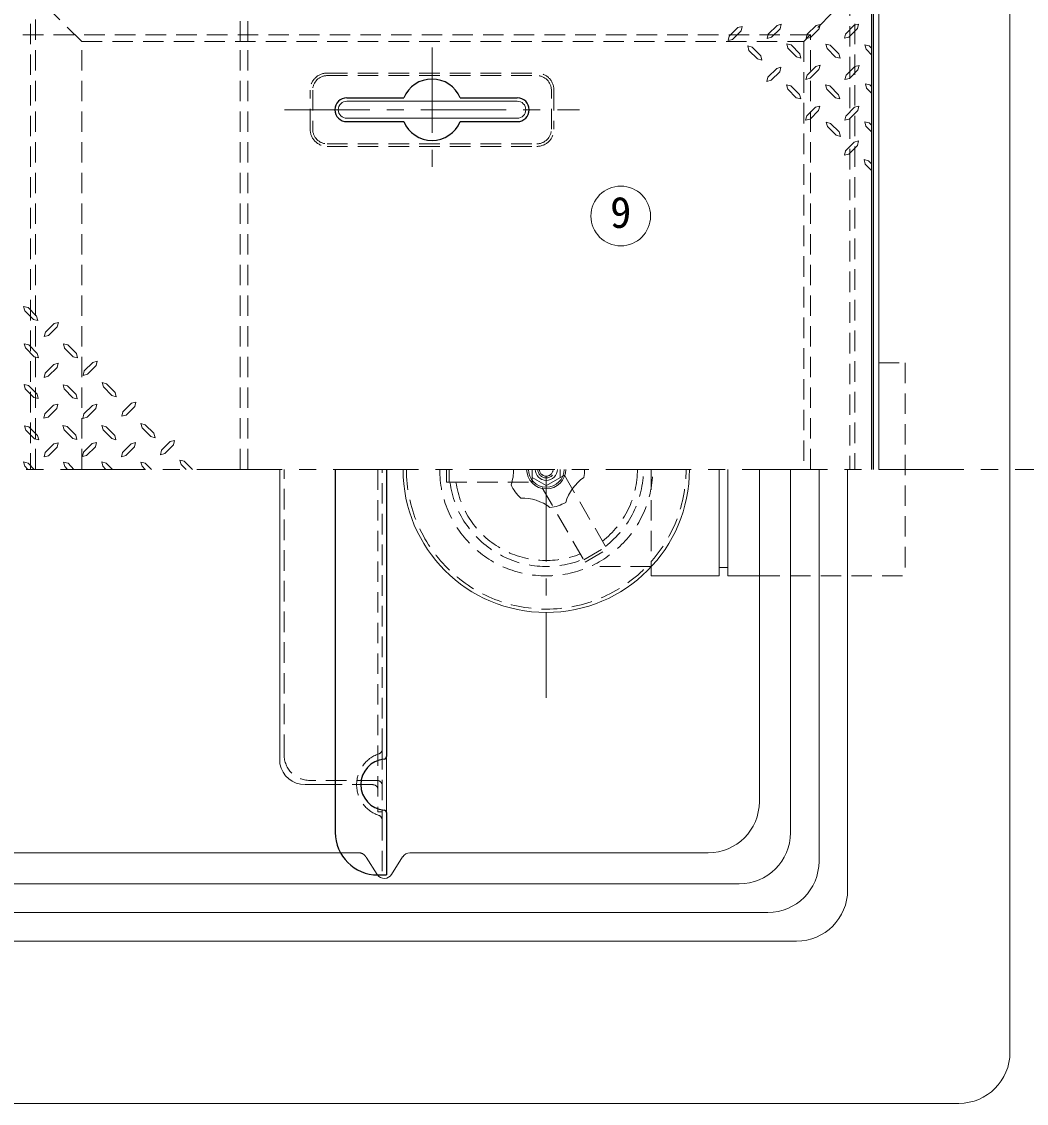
# Model space of a CAD drawing. Units: millimetres at full size, sheet at 1:10; details may follow other scales. Extents: x -2094 to 1956, y -1414 to 1396.
# Drawn here: x -1041 to -452, y 438 to 1073 of the extents above; entities that cross this region are included whole.
import ezdxf
from ezdxf.enums import TextEntityAlignment as Align

# ---------------------------------------------------------------- set-up
doc = ezdxf.new("R2010")
doc.units = ezdxf.units.MM
doc.header["$LTSCALE"] = 10
doc.linetypes.add('CHAIN1', pattern=[8, 5, -1, 1, -1])
doc.linetypes.add('DASHED1', pattern=[1.8, 1.2, -0.6])
doc.layers.add('0-0_ﾚｲﾔ1', color=4, linetype='Continuous', lineweight=9)
doc.styles.add('ＭＳ ゴシック', font='')
doc.styles.get('ＭＳ ゴシック').set_extended_font_data('MS Gothic')

msp = doc.modelspace()

# ---------------------------------------------------------------- linework, layer by layer
at = {"layer": '0-0_ﾚｲﾔ1'}
for p, q in [((-461.69, 1152.33), (-461.69, 810.33)), ((-624.45, 1062.6), (-619.39, 1067.66)), ((-601.55, 1063.81), (-596.49, 1068.87)), ((-578.65, 1063.73), (-573.59, 1068.79)), ((-556.23, 1063.89), (-551.17, 1068.95)), ((-626.38, 1064.45), (-627.03, 1061.96)), ((-624.45, 1062.6), (-627.03, 1061.96)), ((-603.48, 1065.66), (-604.12, 1063.16)), ((-601.55, 1063.81), (-604.12, 1063.16)), ((-591.91, 1057.38), (-592.55, 1059.95)), ((-590.06, 1059.31), (-592.55, 1059.95)), ((-580.58, 1065.58), (-581.22, 1063.08)), ((-578.65, 1063.73), (-581.22, 1063.08)), ((-558.16, 1065.74), (-558.8, 1063.25)), ((-556.23, 1063.89), (-558.8, 1063.25)), ((-614.81, 1056.17), (-615.45, 1058.75)), ((-612.96, 1058.1), (-615.45, 1058.75)), ((-614.81, 1056.17), (-609.75, 1051.11)), ((-612.96, 1058.1), (-607.9, 1052.96)), ((-591.91, 1057.38), (-586.85, 1052.32)), ((-590.06, 1059.31), (-585, 1054.16)), ((-585, 1054.16), (-584.28, 1051.67)), ((-569.01, 1057.3), (-569.65, 1059.87)), ((-567.16, 1059.23), (-569.65, 1059.87)), ((-569.01, 1057.3), (-563.95, 1052.24)), ((-567.16, 1059.23), (-562.1, 1054.08)), ((-562.1, 1054.08), (-561.37, 1051.59)), ((-544.26, 1058.75), (-546.83, 1059.39)), ((-546.11, 1056.82), (-546.83, 1059.39)), ((-546.11, 1056.82), (-542.69, 1053.4)), ((-544.26, 1058.75), (-542.69, 1057.18)), ((-607.18, 1050.47), (-609.75, 1051.11)), ((-607.9, 1052.96), (-607.18, 1050.47)), ((-584.28, 1051.67), (-586.85, 1052.32)), ((-561.37, 1051.59), (-563.95, 1052.24)), ((-601.71, 1038.58), (-596.65, 1043.64)), ((-580.74, 1041.63), (-581.38, 1039.14)), ((-578.81, 1039.78), (-573.75, 1044.84)), ((-557.84, 1041.55), (-558.48, 1039.06)), ((-555.91, 1039.7), (-550.85, 1044.76)), ((-603.64, 1040.42), (-604.28, 1037.93)), ((-601.71, 1038.58), (-604.28, 1037.93)), ((-592.07, 1033.43), (-592.71, 1036)), ((-590.22, 1035.36), (-592.71, 1036)), ((-590.22, 1035.36), (-585.16, 1030.22)), ((-578.81, 1039.78), (-581.38, 1039.14)), ((-569.17, 1033.35), (-569.81, 1035.92)), ((-567.32, 1035.28), (-569.81, 1035.92)), ((-567.32, 1035.28), (-562.26, 1030.14)), ((-555.91, 1039.7), (-558.48, 1039.06)), ((-543.94, 1035.92), (-546.51, 1036.57)), ((-545.87, 1034), (-546.51, 1036.57)), ((-543.94, 1035.92), (-542.69, 1034.68)), ((-592.07, 1033.43), (-587.01, 1028.37)), ((-584.44, 1027.73), (-587.01, 1028.37)), ((-585.16, 1030.22), (-584.44, 1027.73)), ((-569.17, 1033.35), (-564.11, 1028.29)), ((-561.53, 1027.65), (-564.11, 1028.29)), ((-562.26, 1030.14), (-561.53, 1027.65)), ((-545.87, 1034), (-542.69, 1030.82)), ((-580.9, 1017.68), (-581.54, 1015.19)), ((-578.97, 1015.83), (-581.54, 1015.19)), ((-578.97, 1015.83), (-573.91, 1020.9)), ((-558, 1017.6), (-558.64, 1015.11)), ((-556.07, 1015.75), (-558.64, 1015.11)), ((-556.07, 1015.75), (-551.01, 1020.82)), ((-566.92, 1013.34), (-569.49, 1013.99)), ((-568.77, 1011.41), (-569.49, 1013.99)), ((-568.77, 1011.41), (-563.7, 1006.43)), ((-566.92, 1013.34), (-561.86, 1008.28)), ((-544.34, 1013.66), (-546.91, 1014.31)), ((-546.19, 1011.74), (-546.91, 1014.31)), ((-546.19, 1011.74), (-542.69, 1008.1)), ((-544.34, 1013.66), (-542.69, 1012.02)), ((-561.13, 1005.71), (-563.7, 1006.43)), ((-561.86, 1008.28), (-561.13, 1005.71)), ((-558.08, 997.19), (-558.72, 994.62)), ((-558.08, 997.19), (-553.02, 1002.25)), ((-556.15, 995.34), (-551.17, 1000.41)), ((-556.15, 995.34), (-558.72, 994.62)), ((-544.74, 991.41), (-547.31, 992.05)), ((-546.59, 989.48), (-547.31, 992.05)), ((-544.74, 991.41), (-542.69, 989.36)), ((-546.59, 989.48), (-542.69, 985.42)), ((-1040.25, 905.96), (-1037.68, 905.24)), ((-1039.53, 903.39), (-1040.25, 905.96)), ((-1034.46, 898.33), (-1039.53, 903.39)), ((-1032.62, 900.25), (-1037.68, 905.24)), ((-1034.46, 898.33), (-1031.89, 897.68)), ((-1032.62, 900.25), (-1031.89, 897.68)), ((-1022.41, 895.83), (-1027.47, 890.77)), ((-1022.41, 895.83), (-1019.84, 896.48)), ((-1020.48, 893.99), (-1019.84, 896.48)), ((-1039.85, 884.02), (-1037.28, 883.38)), ((-1039.12, 881.53), (-1039.85, 884.02)), ((-1032.21, 878.32), (-1037.28, 883.38)), ((-1016.95, 883.94), (-1014.37, 883.3)), ((-1016.22, 881.45), (-1016.95, 883.94)), ((-1009.31, 878.24), (-1014.37, 883.3)), ((-1034.06, 876.39), (-1039.12, 881.53)), ((-1034.06, 876.39), (-1031.57, 875.75)), ((-1032.21, 878.32), (-1031.57, 875.75)), ((-1011.16, 876.31), (-1016.22, 881.45)), ((-1011.16, 876.31), (-1008.67, 875.66)), ((-1009.31, 878.24), (-1008.67, 875.66)), ((-1022.57, 871.89), (-1027.63, 866.83)), ((-1022.57, 871.89), (-1020, 872.53)), ((-1020.64, 870.04), (-1020, 872.53)), ((-999.67, 873.09), (-1004.73, 868.03)), ((-999.67, 873.09), (-997.1, 873.74)), ((-997.74, 871.25), (-997.1, 873.74)), ((-1040.01, 860.08), (-1037.44, 859.43)), ((-1039.28, 857.58), (-1040.01, 860.08)), ((-1034.22, 852.44), (-1039.28, 857.58)), ((-1032.37, 854.37), (-1037.44, 859.43)), ((-1017.11, 860), (-1014.53, 859.35)), ((-1016.38, 857.5), (-1017.11, 860)), ((-1011.32, 852.36), (-1016.38, 857.5)), ((-1009.47, 854.29), (-1014.53, 859.35)), ((-994.2, 861.2), (-991.63, 860.56)), ((-993.48, 858.71), (-994.2, 861.2)), ((-988.42, 853.57), (-993.48, 858.71)), ((-986.57, 855.5), (-991.63, 860.56)), ((-1034.22, 852.44), (-1031.73, 851.8)), ((-1032.37, 854.37), (-1031.73, 851.8)), ((-1011.32, 852.36), (-1008.83, 851.72)), ((-1009.47, 854.29), (-1008.83, 851.72)), ((-988.42, 853.57), (-985.93, 852.92)), ((-986.57, 855.5), (-985.93, 852.92)), ((-1022.73, 847.94), (-1027.79, 842.88)), ((-1022.73, 847.94), (-1020.16, 848.58)), ((-1020.8, 846.09), (-1020.16, 848.58)), ((-999.83, 847.86), (-1004.89, 842.8)), ((-999.83, 847.86), (-997.26, 848.5)), ((-997.9, 846.01), (-997.26, 848.5)), ((-976.93, 849.07), (-981.99, 844)), ((-976.93, 849.07), (-974.36, 849.71)), ((-975, 847.22), (-974.36, 849.71)), ((-1039.69, 835.89), (-1037.12, 835.25)), ((-1038.96, 833.4), (-1039.69, 835.89)), ((-1033.9, 828.25), (-1038.96, 833.4)), ((-1032.05, 830.18), (-1037.12, 835.25)), ((-1017.27, 836.05), (-1014.7, 835.41)), ((-1016.54, 833.56), (-1017.27, 836.05)), ((-1011.48, 828.41), (-1016.54, 833.56)), ((-1009.63, 830.34), (-1014.7, 835.41)), ((-994.37, 835.97), (-991.79, 835.33)), ((-993.64, 833.48), (-994.37, 835.97)), ((-988.58, 828.33), (-993.64, 833.48)), ((-986.73, 830.26), (-991.79, 835.33)), ((-971.46, 837.17), (-968.89, 836.53)), ((-970.74, 834.68), (-971.46, 837.17)), ((-965.68, 829.54), (-970.74, 834.68)), ((-963.83, 831.47), (-968.89, 836.53)), ((-963.83, 831.47), (-963.19, 828.9)), ((-1033.9, 828.25), (-1031.41, 827.61)), ((-1032.05, 830.18), (-1031.41, 827.61)), ((-1022.49, 825.28), (-1027.55, 820.22)), ((-1022.49, 825.28), (-1019.92, 825.92)), ((-1020.56, 823.43), (-1019.92, 825.92)), ((-1011.48, 828.41), (-1008.99, 827.77)), ((-1009.63, 830.34), (-1008.99, 827.77)), ((-1000.07, 825.44), (-1005.13, 820.38)), ((-1000.07, 825.44), (-997.5, 826.08)), ((-998.14, 823.59), (-997.5, 826.08)), ((-988.58, 828.33), (-986.09, 827.69)), ((-986.73, 830.26), (-986.09, 827.69)), ((-977.17, 825.36), (-982.23, 820.3)), ((-977.17, 825.36), (-974.6, 826)), ((-975.24, 823.51), (-974.6, 826)), ((-965.68, 829.54), (-963.19, 828.9)), ((-954.27, 826.57), (-959.33, 821.5)), ((-954.27, 826.57), (-951.7, 827.21)), ((-952.34, 824.72), (-951.7, 827.21)), ((-1040.25, 814.67), (-1037.68, 813.95)), ((-1039.53, 812.1), (-1040.25, 814.67)), ((-1034.06, 810.33), (-1037.68, 813.95)), ((-1016.78, 814.51), (-1014.21, 813.87)), ((-1016.14, 812.02), (-1016.78, 814.51)), ((-1010.81, 810.33), (-1014.21, 813.87)), ((-994.37, 814.67), (-991.79, 813.95)), ((-993.72, 812.1), (-994.37, 814.67)), ((-988.18, 810.33), (-991.79, 813.95)), ((-971.46, 814.59), (-968.89, 813.95)), ((-970.74, 812.1), (-971.46, 814.59)), ((-965.28, 810.33), (-968.89, 813.95)), ((-941.13, 810.33), (-945.99, 815.08)), ((-1037.76, 810.33), (-1039.53, 812.1)), ((-1014.45, 810.33), (-1016.14, 812.02)), ((-991.95, 810.33), (-993.72, 812.1)), ((-968.97, 810.33), (-970.74, 812.1)), ((-889.94, 810.33), (-889.94, 637.61)), ((-632.19, 810.33), (-632.19, 747.83)), ((-627.19, 810.33), (-627.19, 747.83)), ((-590.48, 597.12), (-590.48, 810.33)), ((-556.9, 563.55), (-556.9, 810.33)), ((-632.19, 752.83), (-627.19, 752.83)), ((-627.19, 747.83), (-608.69, 747.83)), ((-827.44, 608.9), (-827.44, 641.77)), ((-875.19, 625.33), (-857.44, 625.33)), ((-620.48, 567.12), (-1496.9, 567.12)), ((-586.9, 533.55), (-1530.48, 533.55))]:
    msp.add_line(p, q, dxfattribs=at)
at = {"layer": '0-0_ﾚｲﾔ1', "color": 7, "lineweight": 18}
for p, q in [((-538.69, 1105.33), (-538.69, 810.33)), ((-541.69, 1102.33), (-541.69, 810.33)), ((-850.69, 1026.33), (-750.69, 1026.33)), ((-850.69, 1016.33), (-750.69, 1016.33)), ((-608.69, 615.33), (-608.69, 810.33)), ((-461.69, 810.33), (-461.69, 468.33)), ((-1263.01, 585.33), (-854.37, 585.33)), ((-813.69, 585.33), (-638.69, 585.33)), ((-817.92, 583.01), (-824.47, 572.66)), ((-491.69, 438.33), (-1625.69, 438.33))]:
    msp.add_line(p, q, dxfattribs=at)
at = {"layer": '0-0_ﾚｲﾔ1', "color": 5, "lineweight": 25}
for p, q in [((-542.69, 810.33), (-542.69, 1101.33)), ((-850.69, 1028.33), (-817.27, 1028.33)), ((-784.11, 1028.33), (-750.69, 1028.33)), ((-850.69, 1014.33), (-817.27, 1014.33)), ((-784.11, 1014.33), (-750.69, 1014.33)), ((-857.44, 810.33), (-857.44, 597.33)), ((-827.44, 810.33), (-827.44, 641.77)), ((-827.44, 608.9), (-827.44, 572.33)), ((-832.44, 572.33), (-827.44, 572.33))]:
    msp.add_line(p, q, dxfattribs=at)
at = {"layer": '0-0_ﾚｲﾔ1', "color": 7, "linetype": 'DASHED1', "lineweight": 18}
for p, q in [((-1036.19, 1089.73), (-1036.19, 810.33)), ((-1006.19, 1061.33), (-1035.72, 1090.87)), ((-553.16, 1090.87), (-582.69, 1061.33)), ((-552.69, 1089.73), (-552.69, 810.33)), ((-1006.19, 1061.33), (-582.69, 1061.33)), ((-1006.19, 810.33), (-1006.19, 1061.33)), ((-913.19, 810.33), (-913.19, 1061.33)), ((-908.69, 810.33), (-908.69, 1061.33)), ((-582.69, 1061.33), (-582.69, 810.33)), ((-862.19, 1042.83), (-739.19, 1042.83)), ((-862.19, 1041.33), (-739.19, 1041.33)), ((-872.19, 1009.83), (-872.19, 1032.83)), ((-870.69, 1032.83), (-870.69, 1009.83)), ((-730.69, 1009.83), (-730.69, 1032.83)), ((-729.19, 1032.83), (-729.19, 1009.83)), ((-862.19, 1001.33), (-739.19, 1001.33)), ((-862.19, 999.83), (-739.19, 999.83)), ((-829.94, 646.19), (-829.94, 810.33)), ((-829.94, 604.48), (-829.94, 572.33))]:
    msp.add_line(p, q, dxfattribs=at)
at = {"layer": '0-0_ﾚｲﾔ1', "linetype": 'DASHED1'}
for p, q in [((-1033.19, 810.33), (-1033.19, 1088.33)), ((-913.19, 1061.33), (-913.19, 1088.33)), ((-908.69, 1061.33), (-908.69, 1088.33)), ((-555.69, 1088.33), (-555.69, 810.33)), ((-578.69, 1065.33), (-1538.69, 1065.33)), ((-578.69, 810.33), (-578.69, 1065.33)), ((-538.69, 872.83), (-523.19, 872.83)), ((-523.19, 872.83), (-523.19, 747.83)), ((-887.44, 642.83), (-887.44, 810.33)), ((-792.19, 802.83), (-792.19, 810.33)), ((-790.69, 802.83), (-790.69, 810.33)), ((-741.94, 810.33), (-741.94, 802.83)), ((-723.07, 806.94), (-736.06, 799.44)), ((-725.44, 810.33), (-725.44, 805.57)), ((-723.07, 806.94), (-697.95, 763.42)), ((-672.19, 810.33), (-672.19, 753.12)), ((-792.19, 802.83), (-741.94, 802.83)), ((-733.69, 800.81), (-741.94, 805.57)), ((-736.06, 799.44), (-710.94, 755.92)), ((-711.69, 757.22), (-698.7, 764.72)), ((-710.94, 755.92), (-697.95, 763.42)), ((-672.19, 753.33), (-708.05, 753.33)), ((-608.69, 747.83), (-523.19, 747.83)), ((-829.94, 646.19), (-829.94, 604.48)), ((-832.94, 627.83), (-872.44, 627.83)), ((-835.44, 625.33), (-857.44, 625.33)), ((-854.37, 585.33), (-843.69, 585.33)), ((-832.92, 572.66), (-839.47, 583.01))]:
    msp.add_line(p, q, dxfattribs=at)
at = {"layer": '0-0_ﾚｲﾔ1', "linetype": 'CHAIN1'}
for p, q in [((-800.69, 1057.83), (-800.69, 984.83)), ((-887.19, 1021.33), (-714.19, 1021.33)), ((-1898.69, 810.33), (-91.69, 810.33)), ((-733.69, 676.33), (-733.69, 810.33))]:
    msp.add_line(p, q, dxfattribs=at)
at = {"layer": '0-0_ﾚｲﾔ1', "color": 3, "lineweight": 18}
for p, q in [((-573.69, 580.33), (-573.69, 810.33)), ((-603.69, 550.33), (-1513.69, 550.33))]:
    msp.add_line(p, q, dxfattribs=at)
at = {"layer": '0-0_ﾚｲﾔ1'}
for points in [[(-626.38, 1064.45), (-621.24, 1069.59), (-618.75, 1070.24), (-619.39, 1067.66)], [(-603.48, 1065.66), (-598.34, 1070.8), (-595.85, 1071.44), (-596.49, 1068.87)], [(-580.58, 1065.58), (-575.44, 1070.72), (-572.95, 1071.36), (-573.59, 1068.79)], [(-558.16, 1065.74), (-553.02, 1070.88), (-550.53, 1071.52), (-551.17, 1068.95)], [(-580.74, 1041.63), (-575.6, 1046.77), (-573.11, 1047.41), (-573.75, 1044.84)], [(-557.84, 1041.55), (-552.7, 1046.69), (-550.2, 1047.33), (-550.85, 1044.76)], [(-603.64, 1040.42), (-598.5, 1045.57), (-596.01, 1046.21), (-596.65, 1043.64)], [(-580.9, 1017.68), (-575.76, 1022.83), (-573.27, 1023.47), (-573.91, 1020.9)], [(-558, 1017.6), (-552.86, 1022.75), (-550.37, 1023.39), (-551.01, 1020.82)], [(-553.02, 1002.25), (-550.45, 1002.98), (-551.17, 1000.41)], [(-1020.48, 893.99), (-1025.62, 888.84), (-1028.12, 888.2), (-1027.47, 890.77)], [(-1020.64, 870.04), (-1025.78, 864.9), (-1028.28, 864.25), (-1027.63, 866.83)], [(-997.74, 871.25), (-1002.88, 866.1), (-1005.37, 865.46), (-1004.73, 868.03)], [(-1020.8, 846.09), (-1025.95, 840.95), (-1028.44, 840.31), (-1027.79, 842.88)], [(-997.9, 846.01), (-1003.04, 840.87), (-1005.53, 840.23), (-1004.89, 842.8)], [(-975, 847.22), (-980.14, 842.08), (-982.63, 841.43), (-981.99, 844)], [(-1020.56, 823.43), (-1025.7, 818.29), (-1028.2, 817.65), (-1027.55, 820.22)], [(-998.14, 823.59), (-1003.28, 818.45), (-1005.78, 817.81), (-1005.13, 820.38)], [(-975.24, 823.51), (-980.38, 818.37), (-982.87, 817.73), (-982.23, 820.3)], [(-952.34, 824.72), (-957.48, 819.58), (-959.97, 818.93), (-959.33, 821.5)], [(-944.95, 810.33), (-947.84, 813.23), (-948.56, 815.8), (-945.99, 815.08)], [(-672.19, 753.12), (-672.19, 747.83), (-632.19, 747.83)]]:
    msp.add_lwpolyline(points, dxfattribs=at)
at = {"layer": '0-0_ﾚｲﾔ1', "linetype": 'DASHED1'}
msp.add_lwpolyline([(-832.44, 810.33), (-832.44, 609.33), (-829.94, 609.33)], dxfattribs=at)
at = {"layer": '0-0_ﾚｲﾔ1', "color": 7, "lineweight": 18}
msp.add_circle((-690, 958.97), 17.5, dxfattribs=at)
at = {"layer": '0-0_ﾚｲﾔ1', "color": 7, "linetype": 'DASHED1', "lineweight": 18}
for centre, radius, start, end in [((-862.19, 1032.83), 10, 90, 180), ((-862.19, 1032.83), 8.5, 90, 180), ((-739.19, 1032.83), 10, 0, 90), ((-739.19, 1032.83), 8.5, 0, 90), ((-862.19, 1009.83), 10, 180, 270), ((-862.19, 1009.83), 8.5, 180, 270), ((-739.19, 1009.83), 10, 270, 0), ((-739.19, 1009.83), 8.5, 270, 0), ((-825.94, 625.33), 19, 108.553, 251.447), ((-832.94, 646.19), 3, 288.553, 360), ((-832.94, 604.48), 3, 0, 71.447)]:
    msp.add_arc(centre, radius, start, end, dxfattribs=at)
at = {"layer": '0-0_ﾚｲﾔ1', "color": 5, "lineweight": 25}
for centre, radius, start, end in [((-800.69, 1021.33), 18, 22.88538, 157.11462), ((-850.69, 1021.33), 7, 90, 270), ((-750.69, 1021.33), 7, 270, 90), ((-800.69, 1021.33), 18, 202.88538, 337.11462), ((-828.94, 641.77), 1.5, 275.21591, 0), ((-827.44, 625.33), 15, 95.21591, 264.78409), ((-828.94, 608.9), 1.5, 0, 84.78409), ((-832.44, 597.33), 25, 180, 270)]:
    msp.add_arc(centre, radius, start, end, dxfattribs=at)
at = {"layer": '0-0_ﾚｲﾔ1', "color": 7, "lineweight": 18}
for centre, radius, start, end in [((-850.69, 1021.33), 5, 90, 270), ((-750.69, 1021.33), 5, 270, 90), ((-733.69, 810.33), 84, 180, 0), ((-780.56, 810.33), 27.75, 341.07536, 0), ((-733.69, 810.33), 11.5, 180, 0), ((-733.69, 810.33), 10.5, 180, 0), ((-733.69, 810.33), 6.5, 180, 0), ((-733.69, 810.33), 22.5, 347.57818, 360), ((-733.69, 810.33), 22.5, 203.57818, 228.42182), ((-695.77, 782.78), 27.75, 125.07536, 162.92464), ((-748.18, 765.76), 27.75, 53.07536, 90.92464), ((-733.69, 810.33), 22.5, 275.57818, 300.42182), ((-638.69, 615.33), 30, 270, 0), ((-813.69, 580.33), 5, 90, 147.66647), ((-828.69, 575.33), 5, 216.85186, 327.66647), ((-491.69, 468.33), 30, 270, 0)]:
    msp.add_arc(centre, radius, start, end, dxfattribs=at)
at = {"layer": '0-0_ﾚｲﾔ1', "linetype": 'DASHED1'}
for centre, radius, start, end in [((-733.69, 810.33), 82, 180, 0), ((-733.69, 810.33), 62.5, 180, 0), ((-733.69, 810.33), 5, 180, 0), ((-733.69, 810.33), 4, 180, 0), ((-733.69, 810.33), 53.5, 308.05866, 0), ((-733.69, 810.33), 57, 307.56084, 0), ((-733.69, 810.33), 57, 187.56084, 292.43916), ((-733.69, 810.33), 53.5, 188.05866, 291.94134), ((-872.44, 642.83), 15, 180, 270), ((-835.44, 622.33), 3, 0, 90), ((-832.94, 624.83), 3, 0, 90), ((-843.69, 580.33), 5, 32.33353, 90), ((-828.69, 575.33), 5, 212.33353, 216.85186)]:
    msp.add_arc(centre, radius, start, end, dxfattribs=at)
at = {"layer": '0-0_ﾚｲﾔ1'}
for centre, radius, start, end in [((-875.19, 640.33), 15, 190.47531, 270), ((-620.48, 597.12), 30, 270, 0), ((-586.9, 563.55), 30, 270, 0)]:
    msp.add_arc(centre, radius, start, end, dxfattribs=at)
at = {"layer": '0-0_ﾚｲﾔ1', "color": 3, "lineweight": 18}
msp.add_arc((-603.69, 580.33), 30, 270, 0, dxfattribs=at)

# ---------------------------------------------------------------- texts
at = {"layer": '0-0_ﾚｲﾔ1', "color": 7, "style": 'ＭＳ ゴシック'}
msp.add_text('9', height=18.33, dxfattribs=at).set_placement((-696.25, 946.47), align=Align.BOTTOM_LEFT)

doc.saveas('drawing.dxf')
